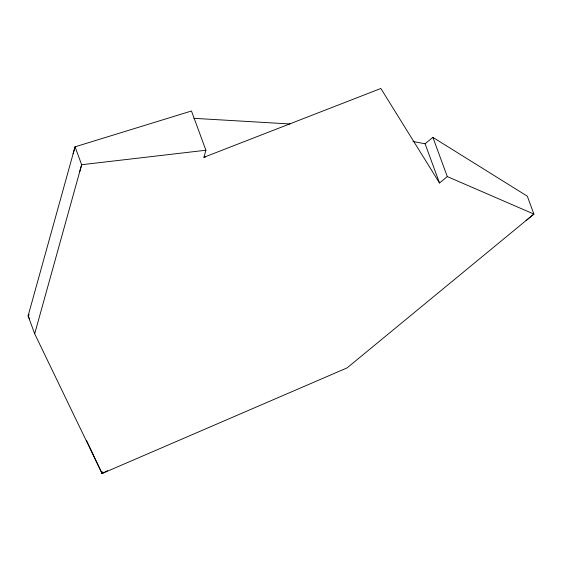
<?xml version="1.0" encoding="UTF-8"?>
<svg xmlns="http://www.w3.org/2000/svg" width="562" height="562" viewBox="0 0 562 562"><rect width="100%" height="100%" fill="white"/><g stroke="black" fill="none" stroke-linecap="round" stroke-linejoin="round"><path stroke-width="0.84" d="M102.488 471.813L102.066 473.52L347.105 367.885L533.9 214.087L527.311 196.18L432.866 137.36L425.083 143.774L413.021 141.498M107.525 470.689L102.066 473.52L34.689 333.786L81.652 164.729L75.062 146.822L191.466 111.009L205.903 150.237L203.929 157.29L205.636 156.882M73.088 153.869L75.062 146.822L28.1 315.879L34.689 333.786M79.678 171.782L81.652 164.729L205.903 150.237M29.21 314.516L28.1 315.879L29.589 319.047M103.296 472.27L102.066 473.52L86.457 440.25M203.929 157.29L380.846 88.48L439.512 183.001L447.296 176.58L533.9 214.087L526.116 220.508M193.869 118.322L290.027 123.97M432.866 137.36L447.296 176.58M425.083 143.774L439.512 183.001"/></g></svg>
